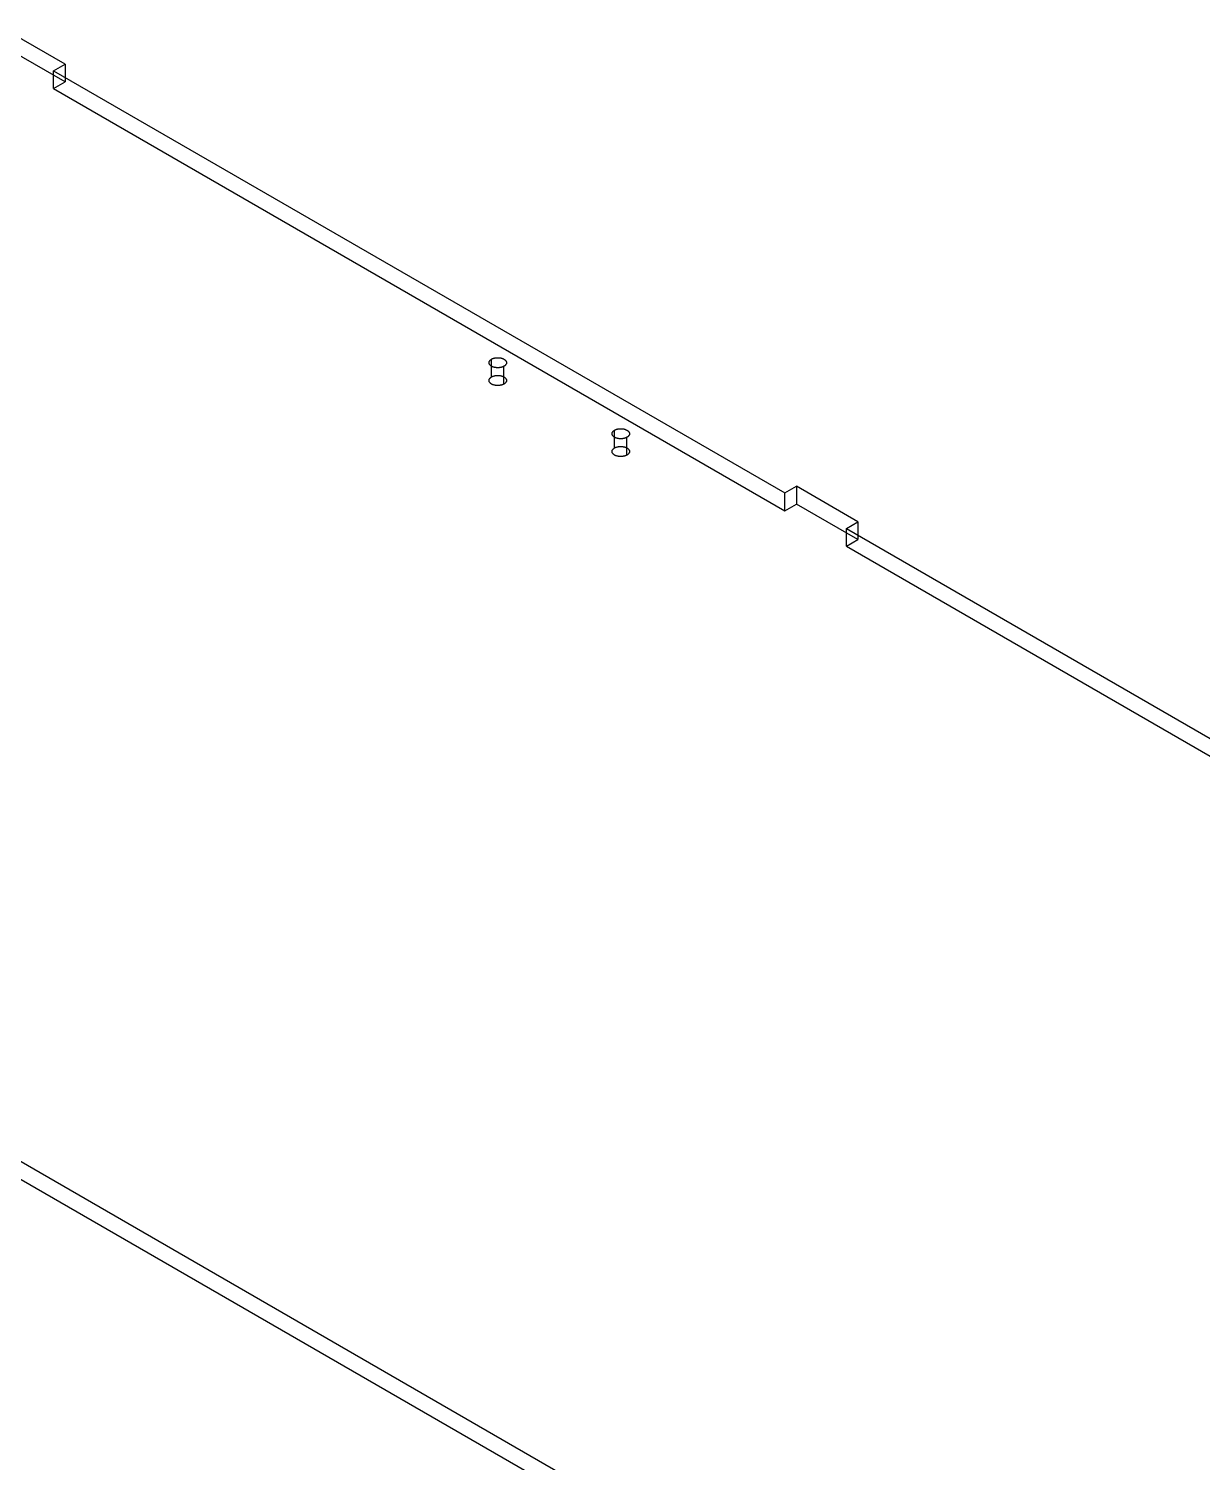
# Model space of a CAD drawing. Header units: inches. Extents: x 3 to 201, y 3 to 129.
# Drawn here: x 173.07 to 177.69, y 73.3 to 78.95 of the extents above; entities that cross this region are included whole.
import ezdxf

# ---------------------------------------------------------------- set-up
doc = ezdxf.new("R2010")
doc.units = ezdxf.units.IN
doc.header["$MEASUREMENT"] = 0

msp = doc.modelspace()

# ---------------------------------------------------------------- linework, layer by layer
at = {"layer": 'OUTLINE'}
for p, q in [((173.2102, 78.8146), (172.9677, 78.9546)), ((173.2102, 78.7446), (172.9677, 78.8846)), ((173.1647, 78.7884), (173.2102, 78.8146)), ((173.1647, 78.7884), (176.0469, 77.1243)), ((173.1647, 78.7184), (173.1647, 78.7884)), ((173.2102, 78.8146), (173.2102, 78.7446)), ((173.1647, 78.7184), (173.2102, 78.7446)), ((173.1647, 78.7184), (176.0469, 77.0543)), ((174.8808, 77.6377), (174.8809, 77.6387)), ((174.8809, 77.6367), (174.8808, 77.6377)), ((174.8809, 77.6387), (174.881, 77.6396)), ((174.881, 77.6357), (174.8809, 77.6367)), ((174.881, 77.6396), (174.8812, 77.6406)), ((174.8812, 77.6348), (174.881, 77.6357)), ((174.8812, 77.6406), (174.8815, 77.6416)), ((174.8815, 77.6338), (174.8812, 77.6348)), ((174.8815, 77.6416), (174.8819, 77.6425)), ((174.8819, 77.6328), (174.8815, 77.6338)), ((174.8819, 77.6425), (174.8823, 77.6434)), ((174.8823, 77.6319), (174.8819, 77.6328)), ((174.8823, 77.6434), (174.8828, 77.6444)), ((174.8828, 77.631), (174.8823, 77.6319)), ((174.8828, 77.6444), (174.8834, 77.6453)), ((174.8834, 77.6301), (174.8828, 77.631)), ((174.8834, 77.6453), (174.8841, 77.6462)), ((174.8841, 77.6292), (174.8834, 77.6301)), ((174.8841, 77.6462), (174.8849, 77.6471)), ((174.8849, 77.6283), (174.8841, 77.6292)), ((174.8849, 77.6471), (174.8857, 77.6479)), ((174.8857, 77.6274), (174.8849, 77.6283)), ((174.8857, 77.6479), (174.8866, 77.6487)), ((174.8866, 77.6266), (174.8857, 77.6274)), ((174.8866, 77.6487), (174.8876, 77.6495)), ((174.8876, 77.6258), (174.8866, 77.6266)), ((174.8876, 77.6495), (174.8886, 77.6503)), ((174.8886, 77.6251), (174.8876, 77.6258)), ((174.8886, 77.6503), (174.8897, 77.651)), ((174.8897, 77.6243), (174.8886, 77.6251)), ((174.8897, 77.651), (174.8909, 77.6517)), ((174.8909, 77.6236), (174.8897, 77.6243)), ((174.8909, 77.6517), (174.8921, 77.6524)), ((174.8909, 77.5817), (174.8909, 77.6517)), ((174.8921, 77.6229), (174.8909, 77.6236)), ((174.8921, 77.6524), (174.8934, 77.6531)), ((174.8934, 77.6223), (174.8921, 77.6229)), ((174.8934, 77.6531), (174.8948, 77.6537)), ((174.8948, 77.6217), (174.8934, 77.6223)), ((174.8948, 77.6537), (174.8961, 77.6542)), ((174.8961, 77.6211), (174.8948, 77.6217)), ((174.8961, 77.6542), (174.8976, 77.6547)), ((174.8976, 77.6206), (174.8961, 77.6211)), ((174.8976, 77.6547), (174.899, 77.6552)), ((174.899, 77.6201), (174.8976, 77.6206)), ((174.899, 77.6552), (174.9005, 77.6557)), ((174.9005, 77.6197), (174.899, 77.6201)), ((174.9005, 77.6557), (174.9021, 77.6561)), ((174.9021, 77.6193), (174.9005, 77.6197)), ((174.9021, 77.6561), (174.9037, 77.6564)), ((174.9037, 77.6189), (174.9021, 77.6193)), ((174.9037, 77.6564), (174.9053, 77.6567)), ((174.9053, 77.6186), (174.9037, 77.6189)), ((174.9053, 77.6567), (174.9069, 77.657)), ((174.9069, 77.6184), (174.9053, 77.6186)), ((174.9069, 77.657), (174.9086, 77.6572)), ((174.9086, 77.6182), (174.9069, 77.6184)), ((174.9086, 77.6572), (174.9102, 77.6574)), ((174.9102, 77.618), (174.9086, 77.6182)), ((174.9102, 77.6574), (174.9119, 77.6575)), ((174.9119, 77.6179), (174.9102, 77.618)), ((174.9119, 77.6575), (174.9136, 77.6575)), ((174.9136, 77.6178), (174.9119, 77.6179)), ((174.9136, 77.6575), (174.9153, 77.6576)), ((174.9153, 77.6178), (174.9136, 77.6178)), ((174.9153, 77.6576), (174.917, 77.6575)), ((174.917, 77.6178), (174.9153, 77.6178)), ((174.917, 77.6575), (174.9187, 77.6575)), ((174.9187, 77.6179), (174.917, 77.6178)), ((174.9187, 77.6575), (174.9203, 77.6574)), ((174.9203, 77.618), (174.9187, 77.6179)), ((174.9203, 77.6574), (174.922, 77.6572)), ((174.922, 77.6182), (174.9203, 77.618)), ((174.922, 77.6572), (174.9237, 77.657)), ((174.9237, 77.6184), (174.922, 77.6182)), ((174.9237, 77.657), (174.9253, 77.6567)), ((174.9253, 77.6186), (174.9237, 77.6184)), ((174.9253, 77.6567), (174.9269, 77.6564)), ((174.9269, 77.6189), (174.9253, 77.6186)), ((174.9269, 77.6564), (174.9285, 77.6561)), ((174.9285, 77.6193), (174.9269, 77.6189)), ((174.9285, 77.6561), (174.93, 77.6557)), ((174.93, 77.6197), (174.9285, 77.6193)), ((174.93, 77.6557), (174.9315, 77.6552)), ((174.9315, 77.6201), (174.93, 77.6197)), ((174.9315, 77.6552), (174.933, 77.6547)), ((174.933, 77.6206), (174.9315, 77.6201)), ((174.933, 77.6547), (174.9344, 77.6542)), ((174.9344, 77.6211), (174.933, 77.6206)), ((174.9344, 77.6542), (174.9358, 77.6537)), ((174.9358, 77.6217), (174.9344, 77.6211)), ((174.9358, 77.6537), (174.9371, 77.6531)), ((174.9371, 77.6223), (174.9358, 77.6217)), ((174.9371, 77.6531), (174.9384, 77.6524)), ((174.9384, 77.6229), (174.9371, 77.6223)), ((174.9384, 77.6524), (174.9396, 77.6517)), ((174.9396, 77.6236), (174.9384, 77.6229)), ((174.9396, 77.6517), (174.9408, 77.651)), ((174.9408, 77.6243), (174.9396, 77.6236)), ((174.9396, 77.5536), (174.9396, 77.6236)), ((174.9408, 77.651), (174.9419, 77.6503)), ((174.9419, 77.6251), (174.9408, 77.6243)), ((174.9419, 77.6503), (174.943, 77.6495)), ((174.943, 77.6258), (174.9419, 77.6251)), ((174.943, 77.6495), (174.9439, 77.6487)), ((174.9439, 77.6266), (174.943, 77.6258)), ((174.9439, 77.6487), (174.9448, 77.6479)), ((174.9448, 77.6274), (174.9439, 77.6266)), ((174.9448, 77.6479), (174.9457, 77.6471)), ((174.9457, 77.6283), (174.9448, 77.6274)), ((174.9457, 77.6471), (174.9464, 77.6462)), ((174.9464, 77.6292), (174.9457, 77.6283)), ((174.9464, 77.6462), (174.9471, 77.6453)), ((174.9471, 77.6301), (174.9464, 77.6292)), ((174.9471, 77.6453), (174.9477, 77.6444)), ((174.9477, 77.631), (174.9471, 77.6301)), ((174.9477, 77.6444), (174.9483, 77.6434)), ((174.9483, 77.6319), (174.9477, 77.631)), ((174.9483, 77.6434), (174.9487, 77.6425)), ((174.9487, 77.6328), (174.9483, 77.6319)), ((174.9487, 77.6425), (174.9491, 77.6416)), ((174.9491, 77.6338), (174.9487, 77.6328)), ((174.9491, 77.6416), (174.9494, 77.6406)), ((174.9494, 77.6348), (174.9491, 77.6338)), ((174.9494, 77.6406), (174.9496, 77.6396)), ((174.9496, 77.6357), (174.9494, 77.6348)), ((174.9496, 77.6396), (174.9497, 77.6387)), ((174.9497, 77.6367), (174.9496, 77.6357)), ((174.9497, 77.6387), (174.9497, 77.6377)), ((174.9497, 77.6377), (174.9497, 77.6367)), ((174.8808, 77.5677), (174.8809, 77.5687)), ((174.8809, 77.5667), (174.8808, 77.5677)), ((174.8809, 77.5687), (174.881, 77.5696)), ((174.881, 77.5657), (174.8809, 77.5667)), ((174.881, 77.5696), (174.8812, 77.5706)), ((174.8812, 77.5648), (174.881, 77.5657)), ((174.8812, 77.5706), (174.8815, 77.5716)), ((174.8815, 77.5638), (174.8812, 77.5648)), ((174.8815, 77.5716), (174.8819, 77.5725)), ((174.8819, 77.5628), (174.8815, 77.5638)), ((174.8819, 77.5725), (174.8823, 77.5735)), ((174.8823, 77.5619), (174.8819, 77.5628)), ((174.8823, 77.5735), (174.8828, 77.5744)), ((174.8828, 77.561), (174.8823, 77.5619)), ((174.8828, 77.5744), (174.8834, 77.5753)), ((174.8834, 77.5601), (174.8828, 77.561)), ((174.8834, 77.5753), (174.8841, 77.5762)), ((174.8841, 77.5592), (174.8834, 77.5601)), ((174.8841, 77.5762), (174.8849, 77.5771)), ((174.8849, 77.5583), (174.8841, 77.5592)), ((174.8849, 77.5771), (174.8857, 77.5779)), ((174.8857, 77.5575), (174.8849, 77.5583)), ((174.8857, 77.5779), (174.8866, 77.5787)), ((174.8866, 77.5566), (174.8857, 77.5575)), ((174.8866, 77.5787), (174.8876, 77.5795)), ((174.8876, 77.5558), (174.8866, 77.5566)), ((174.8876, 77.5795), (174.8886, 77.5803)), ((174.8886, 77.5551), (174.8876, 77.5558)), ((174.8886, 77.5803), (174.8897, 77.581)), ((174.8897, 77.5543), (174.8886, 77.5551)), ((174.8897, 77.581), (174.8909, 77.5817)), ((174.8909, 77.5536), (174.8897, 77.5543)), ((174.8909, 77.5817), (174.8921, 77.5824)), ((174.8921, 77.5529), (174.8909, 77.5536)), ((174.8921, 77.5824), (174.8934, 77.5831)), ((174.8934, 77.5523), (174.8921, 77.5529)), ((174.8934, 77.5831), (174.8948, 77.5837)), ((174.8948, 77.5517), (174.8934, 77.5523)), ((174.8948, 77.5837), (174.8961, 77.5842)), ((174.8961, 77.5511), (174.8948, 77.5517)), ((174.8961, 77.5842), (174.8976, 77.5847)), ((174.8976, 77.5506), (174.8961, 77.5511)), ((174.8976, 77.5847), (174.899, 77.5852)), ((174.899, 77.5501), (174.8976, 77.5506)), ((174.899, 77.5852), (174.9005, 77.5857)), ((174.9005, 77.5497), (174.899, 77.5501)), ((174.9005, 77.5857), (174.9021, 77.5861)), ((174.9021, 77.5493), (174.9005, 77.5497)), ((174.9021, 77.5861), (174.9037, 77.5864)), ((174.9037, 77.5489), (174.9021, 77.5493)), ((174.9037, 77.5864), (174.9053, 77.5867)), ((174.9053, 77.5486), (174.9037, 77.5489)), ((174.9053, 77.5867), (174.9069, 77.587)), ((174.9069, 77.5484), (174.9053, 77.5486)), ((174.9069, 77.587), (174.9086, 77.5872)), ((174.9086, 77.5482), (174.9069, 77.5484)), ((174.9086, 77.5872), (174.9102, 77.5874)), ((174.9102, 77.548), (174.9086, 77.5482)), ((174.9102, 77.5874), (174.9119, 77.5875)), ((174.9119, 77.5479), (174.9102, 77.548)), ((174.9119, 77.5875), (174.9136, 77.5876)), ((174.9136, 77.5478), (174.9119, 77.5479)), ((174.9136, 77.5876), (174.9153, 77.5876)), ((174.9153, 77.5478), (174.9136, 77.5478)), ((174.9153, 77.5876), (174.917, 77.5876)), ((174.917, 77.5478), (174.9153, 77.5478)), ((174.917, 77.5876), (174.9187, 77.5875)), ((174.9187, 77.5479), (174.917, 77.5478)), ((174.9187, 77.5875), (174.9203, 77.5874)), ((174.9203, 77.548), (174.9187, 77.5479)), ((174.9203, 77.5874), (174.922, 77.5872)), ((174.922, 77.5482), (174.9203, 77.548)), ((174.922, 77.5872), (174.9237, 77.587)), ((174.9237, 77.5484), (174.922, 77.5482)), ((174.9237, 77.587), (174.9253, 77.5867)), ((174.9253, 77.5486), (174.9237, 77.5484)), ((174.9253, 77.5867), (174.9269, 77.5864)), ((174.9269, 77.5489), (174.9253, 77.5486)), ((174.9269, 77.5864), (174.9285, 77.5861)), ((174.9285, 77.5493), (174.9269, 77.5489)), ((174.9285, 77.5861), (174.93, 77.5857)), ((174.93, 77.5497), (174.9285, 77.5493)), ((174.93, 77.5857), (174.9315, 77.5852)), ((174.9315, 77.5501), (174.93, 77.5497)), ((174.9315, 77.5852), (174.933, 77.5847)), ((174.933, 77.5506), (174.9315, 77.5501)), ((174.933, 77.5847), (174.9344, 77.5842)), ((174.9344, 77.5511), (174.933, 77.5506)), ((174.9344, 77.5842), (174.9358, 77.5837)), ((174.9358, 77.5517), (174.9344, 77.5511)), ((174.9358, 77.5837), (174.9371, 77.5831)), ((174.9371, 77.5523), (174.9358, 77.5517)), ((174.9371, 77.5831), (174.9384, 77.5824)), ((174.9384, 77.5529), (174.9371, 77.5523)), ((174.9384, 77.5824), (174.9396, 77.5817)), ((174.9396, 77.5536), (174.9384, 77.5529)), ((174.9396, 77.5817), (174.9408, 77.581)), ((174.9408, 77.5543), (174.9396, 77.5536)), ((174.9408, 77.581), (174.9419, 77.5803)), ((174.9419, 77.5551), (174.9408, 77.5543)), ((174.9419, 77.5803), (174.943, 77.5795)), ((174.943, 77.5558), (174.9419, 77.5551)), ((174.943, 77.5795), (174.9439, 77.5787)), ((174.9439, 77.5566), (174.943, 77.5558)), ((174.9439, 77.5787), (174.9448, 77.5779)), ((174.9448, 77.5575), (174.9439, 77.5566)), ((174.9448, 77.5779), (174.9457, 77.5771)), ((174.9457, 77.5583), (174.9448, 77.5575)), ((174.9457, 77.5771), (174.9464, 77.5762)), ((174.9464, 77.5592), (174.9457, 77.5583)), ((174.9464, 77.5762), (174.9471, 77.5753)), ((174.9471, 77.5601), (174.9464, 77.5592)), ((174.9471, 77.5753), (174.9477, 77.5744)), ((174.9477, 77.561), (174.9471, 77.5601)), ((174.9477, 77.5744), (174.9483, 77.5735)), ((174.9483, 77.5619), (174.9477, 77.561)), ((174.9483, 77.5735), (174.9487, 77.5725)), ((174.9487, 77.5628), (174.9483, 77.5619)), ((174.9487, 77.5725), (174.9491, 77.5716)), ((174.9491, 77.5638), (174.9487, 77.5628)), ((174.9491, 77.5716), (174.9494, 77.5706)), ((174.9494, 77.5648), (174.9491, 77.5638)), ((174.9494, 77.5706), (174.9496, 77.5696)), ((174.9496, 77.5657), (174.9494, 77.5648)), ((174.9496, 77.5696), (174.9497, 77.5687)), ((174.9497, 77.5667), (174.9496, 77.5657)), ((174.9497, 77.5687), (174.9497, 77.5677)), ((174.9497, 77.5677), (174.9497, 77.5667)), ((175.3825, 77.3748), (175.384, 77.3752)), ((175.384, 77.3752), (175.3855, 77.3757)), ((175.3855, 77.3757), (175.387, 77.3761)), ((175.387, 77.3761), (175.3886, 77.3764)), ((175.3886, 77.3764), (175.3902, 77.3767)), ((175.3902, 77.3767), (175.3918, 77.377)), ((175.3918, 77.377), (175.3935, 77.3772)), ((175.3935, 77.3772), (175.3951, 77.3774)), ((175.3951, 77.3774), (175.3968, 77.3775)), ((175.3968, 77.3775), (175.3985, 77.3776)), ((175.3985, 77.3776), (175.4002, 77.3776)), ((175.4002, 77.3776), (175.4019, 77.3776)), ((175.4019, 77.3776), (175.4036, 77.3775)), ((175.4036, 77.3775), (175.4053, 77.3774)), ((175.4053, 77.3774), (175.4069, 77.3772)), ((175.4069, 77.3772), (175.4086, 77.377)), ((175.4086, 77.377), (175.4102, 77.3767)), ((175.4102, 77.3767), (175.4118, 77.3764)), ((175.4118, 77.3764), (175.4134, 77.3761)), ((175.4134, 77.3761), (175.4149, 77.3757)), ((175.4149, 77.3757), (175.4164, 77.3752)), ((175.4164, 77.3752), (175.4179, 77.3748)), ((175.3657, 77.3577), (175.3658, 77.3587)), ((175.3658, 77.3567), (175.3657, 77.3577)), ((175.3658, 77.3587), (175.3659, 77.3596)), ((175.3659, 77.3557), (175.3658, 77.3567)), ((175.3659, 77.3596), (175.3661, 77.3606)), ((175.3661, 77.3548), (175.3659, 77.3557)), ((175.3661, 77.3606), (175.3664, 77.3616)), ((175.3664, 77.3538), (175.3661, 77.3548)), ((175.3664, 77.3616), (175.3668, 77.3625)), ((175.3668, 77.3529), (175.3664, 77.3538)), ((175.3668, 77.3625), (175.3672, 77.3635)), ((175.3672, 77.3519), (175.3668, 77.3529)), ((175.3672, 77.3635), (175.3678, 77.3644)), ((175.3678, 77.351), (175.3672, 77.3519)), ((175.3678, 77.3644), (175.3684, 77.3653)), ((175.3684, 77.3501), (175.3678, 77.351)), ((175.3684, 77.3653), (175.369, 77.3662)), ((175.369, 77.3492), (175.3684, 77.3501)), ((175.369, 77.3662), (175.3698, 77.3671)), ((175.3698, 77.3483), (175.369, 77.3492)), ((175.3698, 77.3671), (175.3706, 77.3679)), ((175.3706, 77.3475), (175.3698, 77.3483)), ((175.3706, 77.3679), (175.3715, 77.3688)), ((175.3715, 77.3466), (175.3706, 77.3475)), ((175.3715, 77.3688), (175.3725, 77.3696)), ((175.3725, 77.3458), (175.3715, 77.3466)), ((175.3725, 77.3696), (175.3736, 77.3703)), ((175.3736, 77.3451), (175.3725, 77.3458)), ((175.3736, 77.3703), (175.3747, 77.3711)), ((175.3747, 77.3443), (175.3736, 77.3451)), ((175.3747, 77.3711), (175.3758, 77.3718)), ((175.3758, 77.3436), (175.3747, 77.3443)), ((175.3758, 77.3718), (175.3771, 77.3724)), ((175.3758, 77.3018), (175.3758, 77.3718)), ((175.3771, 77.343), (175.3758, 77.3436)), ((175.3771, 77.3724), (175.3783, 77.3731)), ((175.3783, 77.3423), (175.3771, 77.343)), ((175.3783, 77.3731), (175.3797, 77.3737)), ((175.3797, 77.3417), (175.3783, 77.3423)), ((175.3797, 77.3737), (175.3811, 77.3742)), ((175.3811, 77.3412), (175.3797, 77.3417)), ((175.3811, 77.3742), (175.3825, 77.3748)), ((175.3825, 77.3406), (175.3811, 77.3412)), ((175.384, 77.3402), (175.3825, 77.3406)), ((175.3855, 77.3397), (175.384, 77.3402)), ((175.387, 77.3393), (175.3855, 77.3397)), ((175.3886, 77.339), (175.387, 77.3393)), ((175.3902, 77.3387), (175.3886, 77.339)), ((175.3918, 77.3384), (175.3902, 77.3387)), ((175.3935, 77.3382), (175.3918, 77.3384)), ((175.3951, 77.338), (175.3935, 77.3382)), ((175.3968, 77.3379), (175.3951, 77.338)), ((175.3985, 77.3378), (175.3968, 77.3379)), ((175.4002, 77.3378), (175.3985, 77.3378)), ((175.4019, 77.3378), (175.4002, 77.3378)), ((175.4036, 77.3379), (175.4019, 77.3378)), ((175.4053, 77.338), (175.4036, 77.3379)), ((175.4069, 77.3382), (175.4053, 77.338)), ((175.4086, 77.3384), (175.4069, 77.3382)), ((175.4102, 77.3387), (175.4086, 77.3384)), ((175.4118, 77.339), (175.4102, 77.3387)), ((175.4134, 77.3393), (175.4118, 77.339)), ((175.4149, 77.3397), (175.4134, 77.3393)), ((175.4164, 77.3402), (175.4149, 77.3397)), ((175.4179, 77.3406), (175.4164, 77.3402)), ((175.4179, 77.3748), (175.4193, 77.3742)), ((175.4193, 77.3412), (175.4179, 77.3406)), ((175.4193, 77.3742), (175.4207, 77.3737)), ((175.4207, 77.3417), (175.4193, 77.3412)), ((175.4207, 77.3737), (175.4221, 77.3731)), ((175.4221, 77.3423), (175.4207, 77.3417)), ((175.4221, 77.3731), (175.4233, 77.3724)), ((175.4233, 77.343), (175.4221, 77.3423)), ((175.4233, 77.3724), (175.4246, 77.3718)), ((175.4246, 77.3436), (175.4233, 77.343)), ((175.4246, 77.3718), (175.4257, 77.3711)), ((175.4257, 77.3443), (175.4246, 77.3436)), ((175.4246, 77.2736), (175.4246, 77.3436)), ((175.4257, 77.3711), (175.4268, 77.3703)), ((175.4268, 77.3451), (175.4257, 77.3443)), ((175.4268, 77.3703), (175.4279, 77.3696)), ((175.4279, 77.3458), (175.4268, 77.3451)), ((175.4279, 77.3696), (175.4289, 77.3688)), ((175.4289, 77.3466), (175.4279, 77.3458)), ((175.4289, 77.3688), (175.4298, 77.3679)), ((175.4298, 77.3475), (175.4289, 77.3466)), ((175.4298, 77.3679), (175.4306, 77.3671)), ((175.4306, 77.3483), (175.4298, 77.3475)), ((175.4306, 77.3671), (175.4314, 77.3662)), ((175.4314, 77.3492), (175.4306, 77.3483)), ((175.4314, 77.3662), (175.432, 77.3653)), ((175.432, 77.3501), (175.4314, 77.3492)), ((175.432, 77.3653), (175.4326, 77.3644)), ((175.4326, 77.351), (175.432, 77.3501)), ((175.4326, 77.3644), (175.4332, 77.3635)), ((175.4332, 77.3519), (175.4326, 77.351)), ((175.4332, 77.3635), (175.4336, 77.3625)), ((175.4336, 77.3529), (175.4332, 77.3519)), ((175.4336, 77.3625), (175.434, 77.3616)), ((175.434, 77.3538), (175.4336, 77.3529)), ((175.434, 77.3616), (175.4343, 77.3606)), ((175.4343, 77.3548), (175.434, 77.3538)), ((175.4343, 77.3606), (175.4345, 77.3596)), ((175.4345, 77.3557), (175.4343, 77.3548)), ((175.4345, 77.3596), (175.4346, 77.3587)), ((175.4346, 77.3567), (175.4345, 77.3557)), ((175.4346, 77.3587), (175.4347, 77.3577)), ((175.4347, 77.3577), (175.4346, 77.3567)), ((175.3657, 77.2877), (175.3658, 77.2887)), ((175.3658, 77.2867), (175.3657, 77.2877)), ((175.3658, 77.2887), (175.3659, 77.2897)), ((175.3659, 77.2858), (175.3658, 77.2867)), ((175.3659, 77.2897), (175.3661, 77.2906)), ((175.3661, 77.2848), (175.3659, 77.2858)), ((175.3661, 77.2906), (175.3664, 77.2916)), ((175.3664, 77.2838), (175.3661, 77.2848)), ((175.3664, 77.2916), (175.3668, 77.2925)), ((175.3668, 77.2829), (175.3664, 77.2838)), ((175.3668, 77.2925), (175.3672, 77.2935)), ((175.3672, 77.2819), (175.3668, 77.2829)), ((175.3672, 77.2935), (175.3678, 77.2944)), ((175.3678, 77.281), (175.3672, 77.2819)), ((175.3678, 77.2944), (175.3684, 77.2953)), ((175.3684, 77.2801), (175.3678, 77.281)), ((175.3684, 77.2953), (175.369, 77.2962)), ((175.369, 77.2792), (175.3684, 77.2801)), ((175.369, 77.2962), (175.3698, 77.2971)), ((175.3698, 77.2783), (175.369, 77.2792)), ((175.3698, 77.2971), (175.3706, 77.2979)), ((175.3706, 77.2775), (175.3698, 77.2783)), ((175.3706, 77.2979), (175.3715, 77.2988)), ((175.3715, 77.2767), (175.3706, 77.2775)), ((175.3715, 77.2988), (175.3725, 77.2996)), ((175.3725, 77.2759), (175.3715, 77.2767)), ((175.3725, 77.2996), (175.3736, 77.3003)), ((175.3736, 77.2751), (175.3725, 77.2759)), ((175.3736, 77.3003), (175.3747, 77.3011)), ((175.3747, 77.2743), (175.3736, 77.2751)), ((175.3747, 77.3011), (175.3758, 77.3018)), ((175.3758, 77.2736), (175.3747, 77.2743)), ((175.3758, 77.3018), (175.3771, 77.3024)), ((175.3771, 77.273), (175.3758, 77.2736)), ((175.3771, 77.3024), (175.3783, 77.3031)), ((175.3783, 77.2723), (175.3771, 77.273)), ((175.3783, 77.3031), (175.3797, 77.3037)), ((175.3797, 77.2717), (175.3783, 77.2723)), ((175.3797, 77.3037), (175.3811, 77.3042)), ((175.3811, 77.2712), (175.3797, 77.2717)), ((175.3811, 77.3042), (175.3825, 77.3048)), ((175.3825, 77.2706), (175.3811, 77.2712)), ((175.3825, 77.3048), (175.384, 77.3053)), ((175.384, 77.2702), (175.3825, 77.2706)), ((175.384, 77.3053), (175.3855, 77.3057)), ((175.3855, 77.2697), (175.384, 77.2702)), ((175.3855, 77.3057), (175.387, 77.3061)), ((175.387, 77.2693), (175.3855, 77.2697)), ((175.387, 77.3061), (175.3886, 77.3064)), ((175.3886, 77.269), (175.387, 77.2693)), ((175.3886, 77.3064), (175.3902, 77.3067)), ((175.3902, 77.2687), (175.3886, 77.269)), ((175.3902, 77.3067), (175.3918, 77.307)), ((175.3918, 77.2684), (175.3902, 77.2687)), ((175.3918, 77.307), (175.3935, 77.3072)), ((175.3935, 77.2682), (175.3918, 77.2684)), ((175.3935, 77.3072), (175.3951, 77.3074)), ((175.3951, 77.268), (175.3935, 77.2682)), ((175.3951, 77.3074), (175.3968, 77.3075)), ((175.3968, 77.2679), (175.3951, 77.268)), ((175.3968, 77.3075), (175.3985, 77.3076)), ((175.3985, 77.2678), (175.3968, 77.2679)), ((175.3985, 77.3076), (175.4002, 77.3076)), ((175.4002, 77.2678), (175.3985, 77.2678)), ((175.4002, 77.3076), (175.4019, 77.3076)), ((175.4019, 77.2678), (175.4002, 77.2678)), ((175.4019, 77.3076), (175.4036, 77.3075)), ((175.4036, 77.2679), (175.4019, 77.2678)), ((175.4036, 77.3075), (175.4053, 77.3074)), ((175.4053, 77.268), (175.4036, 77.2679)), ((175.4053, 77.3074), (175.4069, 77.3072)), ((175.4069, 77.2682), (175.4053, 77.268)), ((175.4069, 77.3072), (175.4086, 77.307)), ((175.4086, 77.2684), (175.4069, 77.2682)), ((175.4086, 77.307), (175.4102, 77.3067)), ((175.4102, 77.2687), (175.4086, 77.2684)), ((175.4102, 77.3067), (175.4118, 77.3064)), ((175.4118, 77.269), (175.4102, 77.2687)), ((175.4118, 77.3064), (175.4134, 77.3061)), ((175.4134, 77.2693), (175.4118, 77.269)), ((175.4134, 77.3061), (175.4149, 77.3057)), ((175.4149, 77.2697), (175.4134, 77.2693)), ((175.4149, 77.3057), (175.4164, 77.3053)), ((175.4164, 77.2702), (175.4149, 77.2697)), ((175.4164, 77.3053), (175.4179, 77.3048)), ((175.4179, 77.2706), (175.4164, 77.2702)), ((175.4179, 77.3048), (175.4193, 77.3042)), ((175.4193, 77.2712), (175.4179, 77.2706)), ((175.4193, 77.3042), (175.4207, 77.3037)), ((175.4207, 77.2717), (175.4193, 77.2712)), ((175.4207, 77.3037), (175.4221, 77.3031)), ((175.4221, 77.2723), (175.4207, 77.2717)), ((175.4221, 77.3031), (175.4233, 77.3024)), ((175.4233, 77.273), (175.4221, 77.2723)), ((175.4233, 77.3024), (175.4246, 77.3018)), ((175.4246, 77.2736), (175.4233, 77.273)), ((175.4246, 77.3018), (175.4257, 77.3011)), ((175.4257, 77.2743), (175.4246, 77.2736)), ((175.4257, 77.3011), (175.4268, 77.3003)), ((175.4268, 77.2751), (175.4257, 77.2743)), ((175.4268, 77.3003), (175.4279, 77.2996)), ((175.4279, 77.2759), (175.4268, 77.2751)), ((175.4279, 77.2996), (175.4289, 77.2988)), ((175.4289, 77.2767), (175.4279, 77.2759)), ((175.4289, 77.2988), (175.4298, 77.2979)), ((175.4298, 77.2775), (175.4289, 77.2767)), ((175.4298, 77.2979), (175.4306, 77.2971)), ((175.4306, 77.2783), (175.4298, 77.2775)), ((175.4306, 77.2971), (175.4314, 77.2962)), ((175.4314, 77.2792), (175.4306, 77.2783)), ((175.4314, 77.2962), (175.432, 77.2953)), ((175.432, 77.2801), (175.4314, 77.2792)), ((175.432, 77.2953), (175.4326, 77.2944)), ((175.4326, 77.281), (175.432, 77.2801)), ((175.4326, 77.2944), (175.4332, 77.2935)), ((175.4332, 77.2819), (175.4326, 77.281)), ((175.4332, 77.2935), (175.4336, 77.2925)), ((175.4336, 77.2829), (175.4332, 77.2819)), ((175.4336, 77.2925), (175.434, 77.2916)), ((175.434, 77.2838), (175.4336, 77.2829)), ((175.434, 77.2916), (175.4343, 77.2906)), ((175.4343, 77.2848), (175.434, 77.2838)), ((175.4343, 77.2906), (175.4345, 77.2897)), ((175.4345, 77.2858), (175.4343, 77.2848)), ((175.4345, 77.2897), (175.4346, 77.2887)), ((175.4346, 77.2867), (175.4345, 77.2858)), ((175.4346, 77.2887), (175.4347, 77.2877)), ((175.4347, 77.2877), (175.4346, 77.2867)), ((176.0469, 77.1243), (176.0924, 77.1505)), ((176.0924, 77.1505), (176.0924, 77.0805)), ((176.3348, 77.0106), (176.0924, 77.1505)), ((176.0469, 77.0543), (176.0469, 77.1243)), ((176.0469, 77.0543), (176.0924, 77.0805)), ((176.3348, 76.9406), (176.0924, 77.0805)), ((176.2894, 76.9843), (176.3348, 77.0106)), ((176.2894, 76.9843), (179.1716, 75.3202)), ((176.2894, 76.9143), (176.2894, 76.9843)), ((176.3348, 77.0106), (176.3348, 76.9406)), ((176.2894, 76.9143), (176.3348, 76.9406)), ((176.2894, 76.9143), (179.1716, 75.2502)), ((172.5009, 74.797), (175.3831, 73.1329)), ((172.5009, 74.727), (175.3831, 73.0629))]:
    msp.add_line(p, q, dxfattribs=at)

doc.saveas('drawing.dxf')
